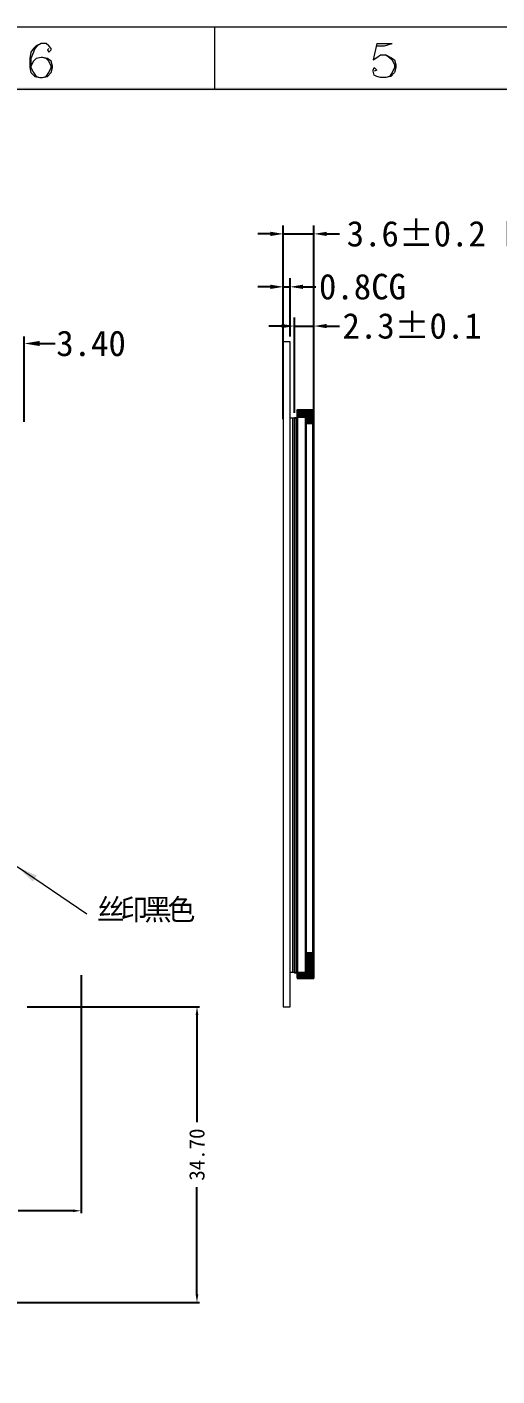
# Model space of a CAD drawing. Header units: millimetres. Extents: x -334 to 203, y -30 to 226.
# Drawn here: x -227.5 to -172.3, y 50 to 208.3 of the extents above; entities that cross this region are included whole.
import ezdxf

# ---------------------------------------------------------------- set-up
doc = ezdxf.new("R2010")
doc.units = ezdxf.units.MM
doc.layers.add('FPC', color=32, linetype='Continuous', lineweight=9)
doc.styles.add('ROMAND', font='romand.shx')
doc.styles.add('宋体', font='')
doc.styles.get('宋体').set_extended_font_data('SimSun')
doc.dimstyles.new('BL_Housing', dxfattribs={"dimtxt": 2, "dimasz": 1.8, "dimexe": 0.825, "dimexo": 0.825, "dimgap": 0.2, "dimtad": 0, "dimzin": 0, "dimdsep": 46, "dimtxsty": '宋体', "dimcen": 0, "dimclrd": 256, "dimclre": 256, "dimclrt": 256, "dimazin": 0, "dimtp": 0.1, "dimtm": 0.1, "dimtfac": 0.9, "dimtofl": 0, "dimtmove": 0, "dimatfit": 3, "dimfxl": 1, "dimtolj": 1, "dimtzin": 0, "dimarcsym": 0})
doc.dimstyles.new('CAO1.000-1X', dxfattribs={"dimtxt": 1.5, "dimasz": 1.5, "dimexe": 1, "dimexo": 0.625, "dimgap": 0.3, "dimtad": 1, "dimzin": 9, "dimdsep": 46, "dimtxsty": 'ROMAND', "dimcen": 1.5, "dimclrd": 256, "dimclre": 256, "dimclrt": 256, "dimadec": 0, "dimazin": 2, "dimtfac": 1, "dimtmove": 0, "dimatfit": 3, "dimfxl": 1, "dimlwe": -1, "dimarcsym": 0})
doc.dimstyles.new('ISO-25', dxfattribs={"dimtxt": 2.5, "dimasz": 2.5, "dimexe": 1.25, "dimexo": 0.625, "dimtad": 1, "dimtxsty": 'Standard', "dimcen": 2.5, "dimadec": 0, "dimazin": 0, "dimtfac": 1, "dimtmove": 0, "dimatfit": 3, "dimfxl": 1, "dimarcsym": 0})
doc.dimstyles.new('ISO-25$0', dxfattribs={"dimscale": 0.6, "dimtxt": 1.2, "dimasz": 1.6, "dimexe": 0.5, "dimexo": 0.5, "dimtad": 0, "dimzin": 1, "dimdsep": 46, "dimtxsty": 'Standard', "dimcen": 1.5, "dimadec": 0, "dimazin": 0, "dimtp": 1.2, "dimtm": 1.2, "dimtfac": 1, "dimtofl": 0, "dimtmove": 0, "dimatfit": 0, "dimfxl": 0.5, "dimtolj": 1, "dimarcsym": 0})
pattern_1 = [(45, (-19342.22342, 15713.251304), (-0.04419417382, 0.04419417382), [])]

# ---------------------------------------------------------------- blocks, each defined once
blk = doc.blocks.new('*D93')
for p, q in [((-196.1, 163.03), (-196.1, 174.2)), ((-193.8, 163.98), (-193.8, 174.2))]:
    blk.add_line(p, q)
at = {"lineweight": -2}
for p, q in [((-197.6, 173.2), (-199.1, 173.2)), ((-196.1, 173.2), (-193.8, 173.2)), ((-192.3, 173.2), (-190.8, 173.2))]:
    blk.add_line(p, q, dxfattribs=at)
at = {"linetype": 'ByBlock'}
for points in [[(-197.6, 173.45), (-197.6, 172.95), (-196.1, 173.2)], [(-192.3, 173.45), (-192.3, 172.95), (-193.8, 173.2)]]:
    blk.add_solid(points, dxfattribs=at)
at = {"layer": 'Defpoints', "color": 0, "linetype": 'ByBlock'}
for p in [(-193.8, 173.2), (-193.8, 163.36), (-196.1, 162.41)]:
    blk.add_point(p, dxfattribs=at)
at = {"color": 2, "linetype": 'ByBlock', "insert": (-182.29, 173.2), "char_height": 3, "attachment_point": 5, "style": '宋体'}
blk.add_mtext('2.3%%P0.1', dxfattribs=at)
blk = doc.blocks.new('*D229')
at = {"lineweight": -2}
for p, q in [((-198.9, 184.01), (-200.4, 184.01)), ((-197.4, 184.01), (-193.8, 184.01)), ((-192.3, 184.01), (-190.8, 184.01))]:
    blk.add_line(p, q, dxfattribs=at)
for p, q in [((-197.4, 162.28), (-197.4, 185.01)), ((-193.8, 162.28), (-193.8, 185.01))]:
    blk.add_line(p, q)
at = {"linetype": 'ByBlock'}
for points in [[(-198.9, 184.26), (-198.9, 183.76), (-197.4, 184.01)], [(-192.3, 184.26), (-192.3, 183.76), (-193.8, 184.01)]]:
    blk.add_solid(points, dxfattribs=at)
at = {"layer": 'Defpoints', "color": 0, "linetype": 'ByBlock'}
for p in [(-193.8, 184.01), (-197.4, 161.65), (-193.8, 161.65)]:
    blk.add_point(p, dxfattribs=at)
at = {"color": 2, "linetype": 'ByBlock', "insert": (-173.64, 184.01), "char_height": 3, "attachment_point": 5, "style": '宋体'}
blk.add_mtext('3.6%%P0.2 LCM+CTP', dxfattribs=at)
blk = doc.blocks.new('*D230')
at = {"lineweight": -2}
for p, q in [((-198.9, 177.8), (-200.4, 177.8)), ((-197.4, 177.8), (-196.6, 177.8)), ((-195.1, 177.8), (-193.6, 177.8))]:
    blk.add_line(p, q, dxfattribs=at)
for p, q in [((-197.4, 171.98), (-197.4, 178.8)), ((-196.6, 171.98), (-196.6, 178.8))]:
    blk.add_line(p, q)
at = {"linetype": 'ByBlock'}
for points in [[(-198.9, 178.05), (-198.9, 177.55), (-197.4, 177.8)], [(-195.1, 178.05), (-195.1, 177.55), (-196.6, 177.8)]]:
    blk.add_solid(points, dxfattribs=at)
at = {"layer": 'Defpoints', "color": 0, "linetype": 'ByBlock'}
for p in [(-196.6, 177.8), (-197.4, 171.36), (-196.6, 171.36)]:
    blk.add_point(p, dxfattribs=at)
at = {"color": 2, "linetype": 'ByBlock', "insert": (-188.11, 177.8), "char_height": 3, "attachment_point": 5, "style": '宋体'}
blk.add_mtext('0.8CG', dxfattribs=at)
blk = doc.blocks.new('*D260')
at = {"color": 0, "lineweight": -2}
for p, q in [((-227.42, 93.36), (-207.22, 93.36)), ((-207.52, 92.4), (-207.52, 79.83)), ((-207.52, 59.62), (-207.52, 72.18)), ((-243.74, 58.66), (-207.22, 58.66))]:
    blk.add_line(p, q, dxfattribs=at)
at = {"color": 0}
for points in [[(-207.68, 92.4), (-207.36, 92.4), (-207.52, 93.36)], [(-207.68, 59.62), (-207.36, 59.62), (-207.52, 58.66)]]:
    blk.add_solid(points, dxfattribs=at)
at = {"layer": 'Defpoints', "color": 0}
for p in [(-227.72, 93.36), (-207.52, 93.36), (-244.04, 58.66)]:
    blk.add_point(p, dxfattribs=at)
at = {"color": 0, "insert": (-207.52, 76.01), "char_height": 1.8, "attachment_point": 5, "rotation": 90}
blk.add_mtext('\\A1;34.70', dxfattribs=at)
blk = doc.blocks.new('*D262')
at = {"color": 0, "lineweight": -2}
for p, q in [((-221.12, 97.06), (-221.12, 69.12)), ((-243.84, 70.31), (-243.84, 69.12)), ((-242.88, 69.42), (-236.46, 69.42)), ((-222.08, 69.42), (-228.51, 69.42))]:
    blk.add_line(p, q, dxfattribs=at)
at = {"color": 0}
for points in [[(-242.88, 69.58), (-242.88, 69.26), (-243.84, 69.42)], [(-222.08, 69.58), (-222.08, 69.26), (-221.12, 69.42)]]:
    blk.add_solid(points, dxfattribs=at)
at = {"layer": 'Defpoints', "color": 0}
for p in [(-221.12, 97.36), (-243.84, 70.61), (-221.12, 69.42)]:
    blk.add_point(p, dxfattribs=at)
at = {"color": 0, "insert": (-232.48, 69.42), "char_height": 1.8, "attachment_point": 5}
blk.add_mtext('\\A1;22.72', dxfattribs=at)
blk = doc.blocks.new('*D182')
at = {"lineweight": -2}
for p, q in [((-232.97, 171.15), (-234.77, 171.15)), ((-231.17, 161.98), (-231.17, 171.98)), ((-227.77, 161.98), (-227.77, 171.98)), ((-225.97, 171.15), (-224.17, 171.15))]:
    blk.add_line(p, q, dxfattribs=at)
for points in [[(-232.97, 171.45), (-232.97, 170.85), (-231.17, 171.15)], [(-225.97, 171.45), (-225.97, 170.85), (-227.77, 171.15)]]:
    blk.add_solid(points)
at = {"layer": 'Defpoints', "color": 0}
for p in [(-227.77, 171.15), (-231.17, 161.16), (-227.77, 161.16)]:
    blk.add_point(p, dxfattribs=at)
at = {"insert": (-219.94, 171.15), "char_height": 3, "attachment_point": 5, "style": '宋体'}
blk.add_mtext('\\A1;3.40', dxfattribs=at)

msp = doc.modelspace()

# ---------------------------------------------------------------- hatches: boundary and pattern name
h = msp.add_hatch(color=0)
h.dxf.hatch_style = 2
h.paths.add_polyline_path([(-4.254, 200.851), (-3.957, 201.148), (-326.249, 200.851)])
h = msp.add_hatch(color=0)
h.dxf.hatch_style = 2
h.paths.add_polyline_path([(-3.957, 201.148), (-326.249, 200.851), (-326.249, 201.148)])
h = msp.add_hatch()
h.set_pattern_fill('ANSI31', color=0, scale=0.5, style=0)
h.set_pattern_definition(pattern_1)
h.paths.add_polyline_path([(-193.949, 162.856), (-193.799, 162.856), (-193.799, 163.356), (-195.759, 163.356), (-195.759, 162.506), (-194.749, 162.506), (-194.749, 161.954), (-193.949, 161.954)])
h = msp.add_hatch()
h.set_pattern_fill('ANSI31', color=0, scale=0.5, style=0)
h.set_pattern_definition(pattern_1)
h.paths.add_polyline_path([(-193.799, 97.256), (-193.949, 97.256), (-193.949, 99.656), (-194.549, 99.656), (-194.549, 97.805), (-194.749, 97.805), (-194.749, 97.356), (-195.759, 97.356), (-195.759, 96.706), (-193.799, 96.706)])

# ---------------------------------------------------------------- linework, layer by layer
at = {"color": 0, "ltscale": 8}
for p, q in [((-195.759, 163.356), (-193.799, 163.356)), ((-193.799, 96.706), (-193.799, 163.356)), ((-193.799, 162.856), (-193.949, 162.856)), ((-193.949, 162.856), (-193.949, 97.256)), ((-194.749, 97.805), (-194.549, 97.805))]:
    msp.add_line(p, q, dxfattribs=at)
at = {"color": 0}
for p, q in [((-195.759, 163.356), (-195.759, 96.706)), ((-194.749, 162.506), (-195.759, 162.506)), ((-194.809, 162.506), (-194.809, 97.356)), ((-194.749, 162.506), (-194.749, 97.356)), ((-194.749, 161.954), (-193.949, 161.954)), ((-194.749, 161.804), (-193.949, 161.804)), ((-194.749, 99.656), (-193.949, 99.656)), ((-194.549, 99.656), (-194.549, 97.805)), ((-195.759, 96.706), (-193.799, 96.706)), ((-193.949, 97.256), (-193.799, 97.256))]:
    msp.add_line(p, q, dxfattribs=at)
at = {"color": 0, "ltscale": 3}
msp.add_line((-195.759, 97.356), (-194.749, 97.356), dxfattribs=at)
at = {"color": 0, "lineweight": 0}
for points in [[(-333.53, 208.28), (3.175, 208.28), (3.175, -29.761), (-333.53, -29.761)], [(-326.249, 200.999), (-4.106, 200.999), (-4.106, -22.48), (-326.249, -22.48)]]:
    msp.add_lwpolyline(points, close=True, dxfattribs=at)
for points in [[(-205.445, 200.999), (-205.445, 208.28)], [(-224.911, 205.754), (-225.059, 205.605), (-224.911, 205.308), (-224.613, 205.605), (-224.613, 205.754), (-224.911, 206.051), (-225.208, 206.348), (-225.802, 206.348), (-226.397, 206.051), (-226.694, 205.754), (-226.991, 205.308), (-227.139, 204.565), (-227.139, 203.525), (-226.991, 202.931), (-226.545, 202.485), (-225.951, 202.336), (-225.654, 202.336), (-225.059, 202.485), (-224.613, 202.931), (-224.465, 203.525), (-224.465, 203.674), (-224.613, 204.268), (-225.059, 204.565), (-225.654, 204.714), (-225.802, 204.714), (-226.397, 204.565), (-226.694, 204.268), (-226.991, 203.674)], [(-225.802, 206.348), (-226.248, 206.051), (-226.545, 205.754), (-226.694, 205.308), (-226.991, 204.565), (-226.991, 203.525), (-226.694, 202.931), (-226.397, 202.485), (-225.951, 202.336)], [(-186.426, 206.348), (-186.872, 204.417), (-186.426, 204.714), (-185.98, 205.011), (-185.386, 205.011), (-184.791, 204.714), (-184.346, 204.417), (-184.197, 203.822), (-184.197, 203.525), (-184.346, 202.931), (-184.791, 202.485), (-185.386, 202.336), (-185.98, 202.336), (-186.426, 202.485), (-186.723, 202.634), (-186.872, 203.079), (-186.872, 203.228), (-186.723, 203.525), (-186.426, 203.228), (-186.723, 203.079)], [(-186.426, 206.348), (-184.643, 206.348)], [(-186.426, 206.051), (-185.534, 206.051), (-184.643, 206.348)], [(-225.654, 202.336), (-225.208, 202.485), (-224.911, 202.931), (-224.613, 203.525), (-224.613, 203.674), (-224.911, 204.268), (-225.208, 204.565), (-225.654, 204.714)], [(-185.386, 205.011), (-184.94, 204.714), (-184.643, 204.417), (-184.346, 203.822), (-184.346, 203.525), (-184.643, 202.931), (-184.94, 202.485), (-185.386, 202.336)]]:
    msp.add_lwpolyline(points, dxfattribs=at)
at = {"color": 0}
for points in [[(-195.799, 162.406), (-196.099, 162.406), (-196.099, 97.359), (-195.839, 97.359)], [(-195.759, 162.406), (-195.799, 162.406), (-195.799, 97.359), (-195.759, 97.359)]]:
    msp.add_lwpolyline(points, dxfattribs=at)
at = {"layer": 'FPC'}
for p, q in [((-196.299, 162.406), (-196.599, 162.406)), ((-196.099, 97.359), (-196.599, 97.359))]:
    msp.add_line(p, q, dxfattribs=at)
at = {"layer": 'FPC', "color": 6}
msp.add_lwpolyline([(-197.399, 93.356), (-196.599, 93.356), (-196.599, 171.356), (-197.399, 171.356)], close=True, dxfattribs=at)
at = {"layer": 'FPC'}
msp.add_lwpolyline([(-196.099, 162.406), (-196.299, 162.406), (-196.299, 97.359)], dxfattribs=at)

# ---------------------------------------------------------------- texts
at = {"color": 0, "insert": (-213.734, 106.008), "char_height": 2.5, "width": 57.44385, "attachment_point": 2}
msp.add_mtext('{\\T0.8;丝印黑色}', dxfattribs=at)

# ---------------------------------------------------------------- dimensions: what is measured, and where the dimension line sits
at = {"color": 0, "linetype": 'ByBlock'}
for base, p1, p2, text, picture, middle in [((-193.799, 184.014), (-197.399, 161.654), (-193.799, 161.654), '<>%%P0.2 LCM+CTP', '*D229', (-173.64, 184.014)), ((-196.599, 177.803), (-197.399, 171.356), (-196.599, 171.356), '<>CG', '*D230', (-188.107, 177.803))]:
    dim = msp.add_linear_dim(base=base, p1=p1, p2=p2, text=text, dimstyle='CAO1.000-1X', override={"dimtxt": 3, "dimtad": 0, "dimtxsty": '宋体', "dimcen": 2, "dimclrt": 2, "dimfxl": 0.2, "dimarcsym": 2}, dxfattribs=at)
    dim.commit()
    dim.dimension.update_dxf_attribs({"geometry": picture, "text_midpoint": middle})
dim = msp.add_linear_dim(base=(-193.799, 173.198), p1=(-196.099, 162.406), p2=(-193.799, 163.356), text='<>%%P0.1', dimstyle='CAO1.000-1X', override={"dimtxt": 3, "dimtad": 0, "dimtxsty": '宋体', "dimcen": 2, "dimclrt": 2, "dimfxl": 0.2, "dimarcsym": 2}, dxfattribs=at)
dim.commit()
dim.dimension.update_dxf_attribs({"geometry": '*D93', "text_midpoint": (-182.29, 173.198), "dimtype": 160})
at = {"color": 0}
for base, p1, p2, dimstyle, override, picture, middle in [((-227.774, 171.15), (-231.174, 161.156), (-227.774, 161.156), 'BL_Housing', {"dimtxt": 3, "dimfxl": 0.5}, '*D182', (-219.941, 171.15)), ((-221.124, 69.422), (-243.844, 70.614), (-221.124, 97.356), 'ISO-25$0', {"dimtxt": 3, "dimfxl": 0.8}, '*D262', (-232.484, 69.422))]:
    dim = msp.add_linear_dim(base=base, p1=p1, p2=p2, dimstyle=dimstyle, override=override, dxfattribs=at)
    dim.commit()
    dim.dimension.update_dxf_attribs({"geometry": picture, "text_midpoint": middle})
dim = msp.add_linear_dim(base=(-207.516, 93.356), p1=(-244.044, 58.656), p2=(-227.719, 93.356), angle=90, dimstyle='ISO-25$0', override={"dimtxt": 3, "dimfxl": 0.8}, dxfattribs=at)
dim.commit()
dim.dimension.update_dxf_attribs({"geometry": '*D260', "text_midpoint": (-207.516, 76.006)})

# ---------------------------------------------------------------- leaders
at = {"color": 0, "lineweight": 5}
msp.add_leader([(-228.619, 109.789), (-220.425, 104.257)], dimstyle='ISO-25', override={"dimtxt": 5, "dimexe": 0.8, "dimexo": 0.8, "dimzin": 9, "dimclrd": 256, "dimclre": 256, "dimtol": 1, "dimtp": 0.1, "dimtm": 0.1, "dimtdec": 1, "dimtofl": 0, "dimfxl": 0.8, "dimtolj": 1, "dimlwd": 13, "dimlwe": 13}, dxfattribs=at)

doc.saveas('drawing.dxf')
